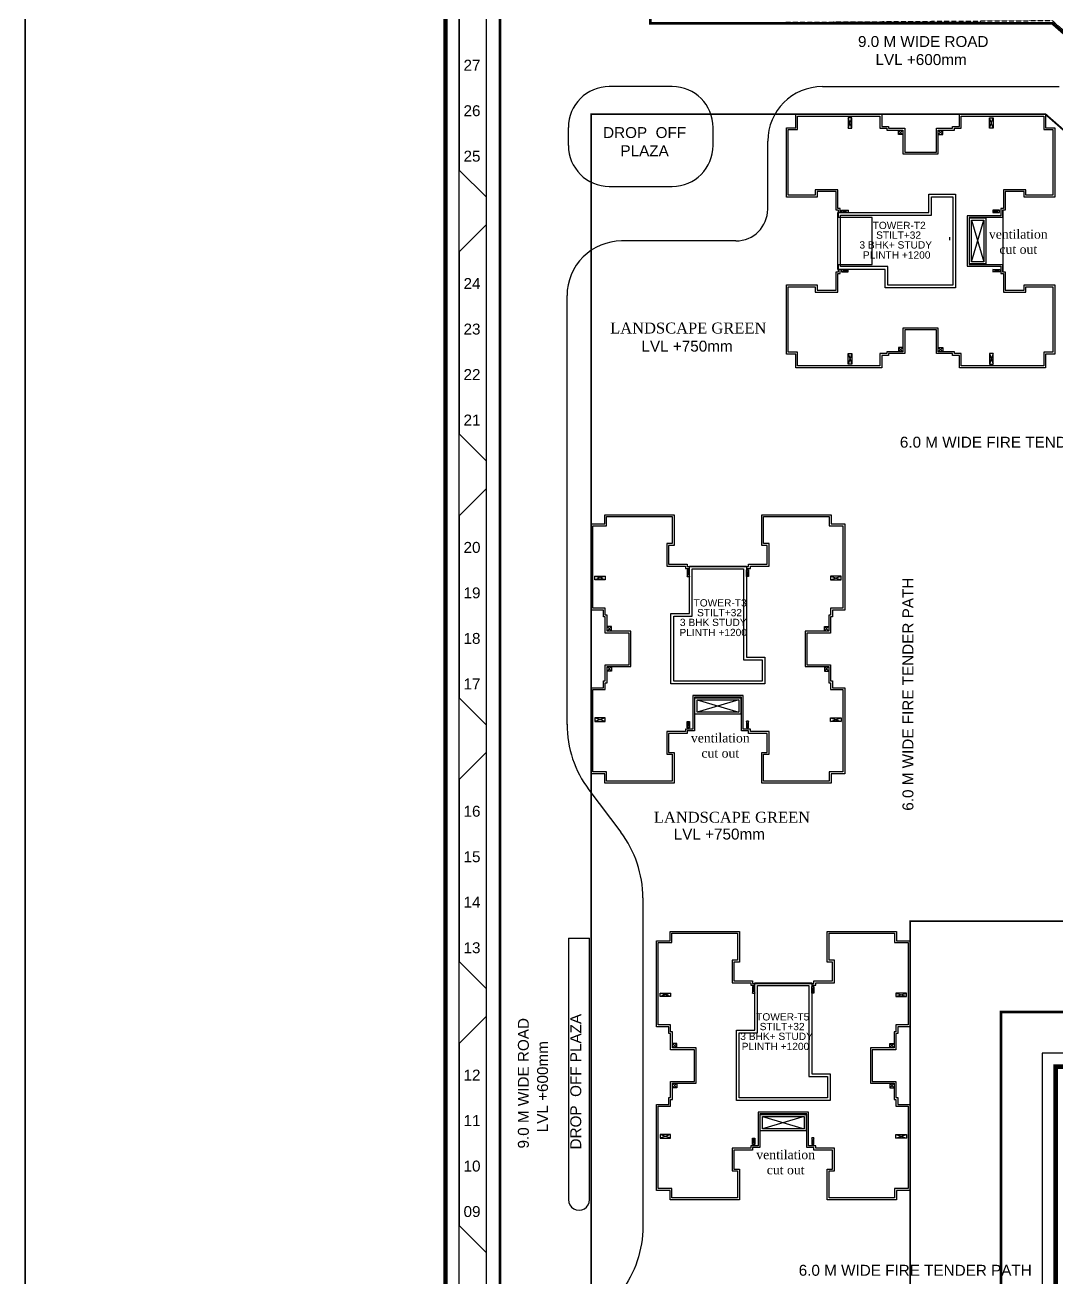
# Model space of a CAD drawing. Header units: millimetres. Extents: x 2061841 to 105821645, y -77612 to 48520811.
# Drawn here: x 105795166 to 105797761, y 48458273 to 48461424 of the extents above; entities that cross this region are included whole.
import ezdxf

# ---------------------------------------------------------------- set-up
doc = ezdxf.new("R2010")
doc.units = ezdxf.units.MM
doc.header["$LTSCALE"] = 10
doc.header["$MEASUREMENT"] = 0
for name, pattern in [('CENTER', [2, 1.25, -0.25, 0.25, -0.25]), ('DASHDOT', [1, 0.5, -0.25, 0, -0.25]), ('HIDDEN', [0.375, 0.25, -0.125])]:
    doc.linetypes.add(name, pattern=pattern)
for name, color, linetype in [('AC-GRND', 1, 'Continuous'), ('BORDER', 5, 'Continuous'), ('S-OPENING', 6, 'Continuous'), ('SHEET-TEXT', 7, 'Continuous')]:
    doc.layers.add(name, color=color, linetype=linetype)
doc.styles.add('Century', font='swiss.ttf')
doc.styles.add('Times', font='times.ttf')

# ---------------------------------------------------------------- blocks, each defined once
blk = doc.blocks.new('A$C82ecaa04')
at = {"layer": 'AC-GRND', "color": 2, "linetype": 'HIDDEN', "ltscale": 5}
blk.add_lwpolyline([(36173, -285933), (36173, -51647), (12900, -51647, -0.4142136), (8700, -47447), (8700, -46249), (8700, -38373), (6000, -38373), (6000, -27750), (6000, -24542), (8700, -24542), (8700, -6000), (28097, -6000), (52671, -27575), (52671, -54347), (52671, -66347), (96841, -66047), (146543, -109977), (146544, -130680), (142044, -130680), (142044, -170041), (125008, -170041), (125008, -175041), (91225, -175041), (91225, -240684)], format="xyb", dxfattribs=at)
blk = doc.blocks.new('TOWER-A TYPICAL FLOOR FRAMING PLAN N')
at = {"layer": 'BORDER', "color": 5}
blk.add_line((103032165.9, 48562374.5, 101.1), (103032165.9, 48502974.5, 101.1), dxfattribs=at)
at = {"layer": 'BORDER', "color": 5, "elevation": 101.1}
blk.add_lwpolyline([(103032165.4, 48561107.5), (103043665.4, 48561107.5), (103043665.4, 48552009), (103032165.4, 48552009)], close=True, dxfattribs=at)
at = {"layer": 'SHEET-TEXT', "color": 8}
for p, q in [((103033325.7, 48554393.6, 101.1), (103033325.7, 48559512.4, 101.1)), ((103033257.1, 48559469.2, 101.1), (103033257.1, 48559074.5, 101.1)), ((103033792.7, 48559284.4, 101.1), (103033634.6, 48559284.4, 101.1)), ((103034170.3, 48559284.4, 101.1), (103034765.5, 48559284.4, 101.1)), ((103033531.7, 48559136.4, 101.1), (103033531.7, 48559181.4, 101.1)), ((103033895.7, 48559136.4, 101.1), (103033895.7, 48559181.4, 101.1)), ((103034033, 48558976.2, 101.1), (103034033, 48559147.1, 101.1)), ((103033325.7, 48559005.9, 101.1), (103033257.1, 48559074.5, 101.1)), ((103033634.6, 48559033.4, 101.1), (103033792.7, 48559033.4, 101.1)), ((103033325.7, 48558937.2, 101.1), (103033257.1, 48558868.6, 101.1)), ((103033952.9, 48558896.1, 101.1), (103033665.5, 48558896.1, 101.1)), ((103033257.1, 48558868.6, 101.1), (103033257.1, 48558410.9, 101.1)), ((103033528.2, 48557680.1, 101.1), (103033528.2, 48558758.8, 101.1)), ((103033325.7, 48558342.3, 101.1), (103033257.1, 48558410.9, 101.1)), ((103033325.7, 48558273.6, 101.1), (103033257.1, 48558205, 101.1)), ((103033257.1, 48558205, 101.1), (103033257.1, 48557747.3, 101.1)), ((103033325.7, 48557678.7, 101.1), (103033257.1, 48557747.3, 101.1)), ((103033325.7, 48557610.1, 101.1), (103033257.1, 48557541.4, 101.1)), ((103033257.1, 48557541.4, 101.1), (103033257.1, 48557083.8, 101.1)), ((103033583.5, 48557515.5, 101.1), (103033663.6, 48557409.1, 101.1)), ((103033531.7, 48557142.8, 101.1), (103033531.7, 48556485.1, 101.1)), ((103033531.7, 48557142.8, 101.1), (103033585, 48557142.8, 101.1)), ((103033585, 48556485.1, 101.1), (103033585, 48557142.8, 101.1)), ((103033325.7, 48557015.1, 101.1), (103033257.1, 48557083.8, 101.1)), ((103033325.7, 48556946.5, 101.1), (103033257.1, 48556877.8, 101.1)), ((103033257.1, 48556877.8, 101.1), (103033257.1, 48556420.2, 101.1)), ((103033325.7, 48556351.5, 101.1), (103033257.1, 48556420.2, 101.1))]:
    blk.add_line(p, q, dxfattribs=at)
at = {"layer": 'SHEET-TEXT', "ltscale": 0.5}
for p, q in [((103034107.9, 48559176.1, 101.1), (103034107.9, 48559210.4, 101.1)), ((103034107.9, 48559210.4, 101.1), (103034315.1, 48559210.4, 101.1)), ((103034315.1, 48559210.4, 101.1), (103034315.1, 48559179.5, 101.1)), ((103034519.7, 48559179.5, 101.1), (103034519.7, 48559210.4, 101.1)), ((103034519.7, 48559210.4, 101.1), (103034726.9, 48559210.4, 101.1)), ((103034726.9, 48559210.4, 101.1), (103034726.9, 48559176.1, 101.1)), ((103034084.5, 48559011.1, 101.1), (103034084.5, 48559176.1, 101.1)), ((103034084.5, 48559176.1, 101.1), (103034107.9, 48559176.1, 101.1)), ((103034315.1, 48559179.5, 101.1), (103034332.3, 48559179.5, 101.1)), ((103034332.3, 48559179.5, 101.1), (103034332.3, 48559175, 101.1)), ((103034332.3, 48559175, 101.1), (103034372.9, 48559175, 101.1)), ((103034372.9, 48559175, 101.1), (103034372.9, 48559115.2, 101.1)), ((103034461.9, 48559115.2, 101.1), (103034461.9, 48559175, 101.1)), ((103034461.9, 48559175, 101.1), (103034502.5, 48559175, 101.1)), ((103034502.5, 48559175, 101.1), (103034502.5, 48559179.5, 101.1)), ((103034502.5, 48559179.5, 101.1), (103034519.7, 48559179.5, 101.1)), ((103034726.9, 48559176.1, 101.1), (103034750.3, 48559176.1, 101.1)), ((103034750.3, 48559176.1, 101.1), (103034750.3, 48559011.1, 101.1)), ((103034372.9, 48559115.2, 101.1), (103034417.4, 48559115.2, 101.1)), ((103034417.4, 48559115.2, 101.1), (103034461.9, 48559115.2, 101.1)), ((103034209.3, 48559024.8, 101.1), (103034152.5, 48559024.8, 101.1)), ((103034152.5, 48559024.8, 101.1), (103034152.5, 48559011.1, 101.1)), ((103034209.3, 48558977.9, 101.1), (103034209.3, 48559024.8, 101.1)), ((103034682.3, 48559024.8, 101.1), (103034625.5, 48559024.8, 101.1)), ((103034625.5, 48559024.8, 101.1), (103034625.5, 48558977.9, 101.1)), ((103034682.3, 48559011.1, 101.1), (103034682.3, 48559024.8, 101.1)), ((103034152.5, 48559011.1, 101.1), (103034084.5, 48559011.1, 101.1)), ((103034750.3, 48559011.1, 101.1), (103034682.3, 48559011.1, 101.1)), ((103034215.1, 48558977.9, 101.1), (103034209.3, 48558977.9, 101.1)), ((103034215.1, 48558967.6, 101.1), (103034215.1, 48558977.9, 101.1)), ((103034534.6, 48558959.6, 101.1), (103034534.6, 48558832.6, 101.1)), ((103034619.1, 48558959.6, 101.1), (103034534.6, 48558959.6, 101.1)), ((103034625.5, 48558977.9, 101.1), (103034619.1, 48558977.9, 101.1)), ((103034619.1, 48558977.9, 101.1), (103034619.1, 48558959.6, 101.1)), ((103034534.6, 48558832.6, 101.1), (103034619.1, 48558832.6, 101.1)), ((103034619.1, 48558832.6, 101.1), (103034619.1, 48558814.3, 101.1)), ((103034209.3, 48558767.4, 101.1), (103034209.3, 48558814.3, 101.1)), ((103034209.3, 48558814.3, 101.1), (103034215.1, 48558814.3, 101.1)), ((103034215.1, 48558814.3, 101.1), (103034215.1, 48558824.6, 101.1)), ((103034619.1, 48558814.3, 101.1), (103034625.5, 48558814.3, 101.1)), ((103034625.5, 48558814.3, 101.1), (103034625.5, 48558767.4, 101.1)), ((103034084.5, 48558616.2, 101.1), (103034084.5, 48558781.1, 101.1)), ((103034084.5, 48558781.1, 101.1), (103034152.5, 48558781.1, 101.1)), ((103034152.5, 48558781.1, 101.1), (103034152.5, 48558767.4, 101.1)), ((103034152.5, 48558767.4, 101.1), (103034209.3, 48558767.4, 101.1)), ((103034625.5, 48558767.4, 101.1), (103034682.3, 48558767.4, 101.1)), ((103034682.3, 48558767.4, 101.1), (103034682.3, 48558781.1, 101.1)), ((103034682.3, 48558781.1, 101.1), (103034750.3, 48558781.1, 101.1)), ((103034750.3, 48558781.1, 101.1), (103034750.3, 48558616.2, 101.1)), ((103034417.4, 48558677, 101.1), (103034372.9, 48558677, 101.1)), ((103034372.9, 48558677, 101.1), (103034372.9, 48558617.3, 101.1)), ((103034461.9, 48558677, 101.1), (103034417.4, 48558677, 101.1)), ((103034461.9, 48558617.3, 101.1), (103034461.9, 48558677, 101.1)), ((103034107.9, 48558616.2, 101.1), (103034084.5, 48558616.2, 101.1)), ((103034107.9, 48558581.8, 101.1), (103034107.9, 48558616.2, 101.1)), ((103034332.3, 48558612.7, 101.1), (103034315.1, 48558612.7, 101.1)), ((103034315.1, 48558612.7, 101.1), (103034315.1, 48558581.8, 101.1)), ((103034372.9, 48558617.3, 101.1), (103034332.3, 48558617.3, 101.1)), ((103034332.3, 48558617.3, 101.1), (103034332.3, 48558612.7, 101.1)), ((103034502.5, 48558617.3, 101.1), (103034461.9, 48558617.3, 101.1)), ((103034502.5, 48558612.7, 101.1), (103034502.5, 48558617.3, 101.1)), ((103034519.7, 48558612.7, 101.1), (103034502.5, 48558612.7, 101.1)), ((103034519.7, 48558581.8, 101.1), (103034519.7, 48558612.7, 101.1)), ((103034750.3, 48558616.2, 101.1), (103034726.9, 48558616.2, 101.1)), ((103034726.9, 48558616.2, 101.1), (103034726.9, 48558581.8, 101.1)), ((103034315.1, 48558581.8, 101.1), (103034107.9, 48558581.8, 101.1)), ((103034726.9, 48558581.8, 101.1), (103034519.7, 48558581.8, 101.1)), ((103033627.8, 48558179.7, 101.1), (103033627.8, 48558203.1, 101.1)), ((103033627.8, 48558203.1, 101.1), (103033792.8, 48558203.1, 101.1)), ((103033792.8, 48558203.1, 101.1), (103033792.8, 48558135.1, 101.1)), ((103034022.7, 48558135.1, 101.1), (103034022.7, 48558203.1, 101.1)), ((103034022.7, 48558203.1, 101.1), (103034187.7, 48558203.1, 101.1)), ((103034187.7, 48558203.1, 101.1), (103034187.7, 48558179.7, 101.1)), ((103033593.5, 48557972.5, 101.1), (103033593.5, 48558179.7, 101.1)), ((103033593.5, 48558179.7, 101.1), (103033627.8, 48558179.7, 101.1)), ((103034187.7, 48558179.7, 101.1), (103034222, 48558179.7, 101.1)), ((103034222, 48558179.7, 101.1), (103034222, 48557972.5, 101.1)), ((103033792.8, 48558135.1, 101.1), (103033779, 48558135.1, 101.1)), ((103033779, 48558135.1, 101.1), (103033779, 48558078.3, 101.1)), ((103034036.5, 48558135.1, 101.1), (103034022.7, 48558135.1, 101.1)), ((103034036.5, 48558078.3, 101.1), (103034036.5, 48558135.1, 101.1)), ((103033779, 48558078.3, 101.1), (103033825.9, 48558078.3, 101.1)), ((103033825.9, 48558078.3, 101.1), (103033825.9, 48558072.5, 101.1)), ((103033825.9, 48558072.5, 101.1), (103033836.2, 48558072.5, 101.1)), ((103033979.2, 48558072.5, 101.1), (103033989.5, 48558072.5, 101.1)), ((103033989.5, 48558072.5, 101.1), (103033989.5, 48558078.3, 101.1)), ((103033989.5, 48558078.3, 101.1), (103034036.5, 48558078.3, 101.1)), ((103033624.3, 48557972.5, 101.1), (103033593.5, 48557972.5, 101.1)), ((103033624.3, 48557955.3, 101.1), (103033624.3, 48557972.5, 101.1)), ((103033628.9, 48557955.3, 101.1), (103033624.3, 48557955.3, 101.1)), ((103033628.9, 48557914.7, 101.1), (103033628.9, 48557955.3, 101.1)), ((103034191.1, 48557955.3, 101.1), (103034186.6, 48557955.3, 101.1)), ((103034186.6, 48557955.3, 101.1), (103034186.6, 48557914.7, 101.1)), ((103034222, 48557972.5, 101.1), (103034191.1, 48557972.5, 101.1)), ((103034191.1, 48557972.5, 101.1), (103034191.1, 48557955.3, 101.1)), ((103033688.6, 48557914.7, 101.1), (103033628.9, 48557914.7, 101.1)), ((103033688.6, 48557870.2, 101.1), (103033688.6, 48557914.7, 101.1)), ((103034186.6, 48557914.7, 101.1), (103034126.8, 48557914.7, 101.1)), ((103034126.8, 48557914.7, 101.1), (103034126.8, 48557870.2, 101.1)), ((103033688.6, 48557825.7, 101.1), (103033688.6, 48557870.2, 101.1)), ((103034126.8, 48557870.2, 101.1), (103034126.8, 48557825.7, 101.1)), ((103033628.9, 48557785.1, 101.1), (103033628.9, 48557825.7, 101.1)), ((103033628.9, 48557825.7, 101.1), (103033688.6, 48557825.7, 101.1)), ((103034126.8, 48557825.7, 101.1), (103034186.6, 48557825.7, 101.1)), ((103034186.6, 48557825.7, 101.1), (103034186.6, 48557785.1, 101.1)), ((103033593.5, 48557560.7, 101.1), (103033593.5, 48557767.9, 101.1)), ((103033593.5, 48557767.9, 101.1), (103033624.3, 48557767.9, 101.1)), ((103033624.3, 48557767.9, 101.1), (103033624.3, 48557785.1, 101.1)), ((103033624.3, 48557785.1, 101.1), (103033628.9, 48557785.1, 101.1)), ((103034186.6, 48557785.1, 101.1), (103034191.1, 48557785.1, 101.1)), ((103034191.1, 48557785.1, 101.1), (103034191.1, 48557767.9, 101.1)), ((103034191.1, 48557767.9, 101.1), (103034222, 48557767.9, 101.1)), ((103034222, 48557767.9, 101.1), (103034222, 48557560.7, 101.1)), ((103033971.2, 48557753, 101.1), (103033844.2, 48557753, 101.1)), ((103033844.2, 48557753, 101.1), (103033844.2, 48557668.5, 101.1)), ((103033971.2, 48557668.5, 101.1), (103033971.2, 48557753, 101.1)), ((103033825.9, 48557662.1, 101.1), (103033779, 48557662.1, 101.1)), ((103033779, 48557662.1, 101.1), (103033779, 48557605.3, 101.1)), ((103033844.2, 48557668.5, 101.1), (103033825.9, 48557668.5, 101.1)), ((103033825.9, 48557668.5, 101.1), (103033825.9, 48557662.1, 101.1)), ((103033989.5, 48557668.5, 101.1), (103033971.2, 48557668.5, 101.1)), ((103033989.5, 48557662.1, 101.1), (103033989.5, 48557668.5, 101.1)), ((103034036.5, 48557662.1, 101.1), (103033989.5, 48557662.1, 101.1)), ((103034036.5, 48557605.3, 101.1), (103034036.5, 48557662.1, 101.1)), ((103033779, 48557605.3, 101.1), (103033792.8, 48557605.3, 101.1)), ((103033792.8, 48557605.3, 101.1), (103033792.8, 48557537.3, 101.1)), ((103034022.7, 48557537.3, 101.1), (103034022.7, 48557605.3, 101.1)), ((103034022.7, 48557605.3, 101.1), (103034036.5, 48557605.3, 101.1)), ((103033627.8, 48557560.7, 101.1), (103033593.5, 48557560.7, 101.1)), ((103033627.8, 48557537.3, 101.1), (103033627.8, 48557560.7, 101.1)), ((103033792.8, 48557537.3, 101.1), (103033627.8, 48557537.3, 101.1)), ((103034187.7, 48557537.3, 101.1), (103034022.7, 48557537.3, 101.1)), ((103034222, 48557560.7, 101.1), (103034187.7, 48557560.7, 101.1)), ((103034187.7, 48557560.7, 101.1), (103034187.7, 48557537.3, 101.1)), ((103033757.8, 48556924.5, 101.1), (103033757.8, 48557131.7, 101.1)), ((103033757.8, 48557131.7, 101.1), (103033792.1, 48557131.7, 101.1)), ((103033792.1, 48557131.7, 101.1), (103033792.1, 48557155.1, 101.1)), ((103033792.1, 48557155.1, 101.1), (103033957.1, 48557155.1, 101.1)), ((103033957.1, 48557155.1, 101.1), (103033957.1, 48557087, 101.1)), ((103034187.1, 48557087, 101.1), (103034187.1, 48557155.1, 101.1)), ((103034187.1, 48557155.1, 101.1), (103034352.1, 48557155.1, 101.1)), ((103034352.1, 48557155.1, 101.1), (103034352.1, 48557131.7, 101.1)), ((103034352.1, 48557131.7, 101.1), (103034386.4, 48557131.7, 101.1)), ((103034386.4, 48557131.7, 101.1), (103034386.4, 48556924.5, 101.1)), ((103033957.1, 48557087, 101.1), (103033943.4, 48557087, 101.1)), ((103033943.4, 48557087, 101.1), (103033943.4, 48557030.3, 101.1)), ((103034200.8, 48557087, 101.1), (103034187.1, 48557087, 101.1)), ((103034200.8, 48557030.3, 101.1), (103034200.8, 48557087, 101.1)), ((103033943.4, 48557030.3, 101.1), (103033990.3, 48557030.3, 101.1)), ((103033990.3, 48557030.3, 101.1), (103033990.3, 48557024.5, 101.1)), ((103033990.3, 48557024.5, 101.1), (103034000.6, 48557024.5, 101.1)), ((103034143.6, 48557024.5, 101.1), (103034153.9, 48557024.5, 101.1)), ((103034153.9, 48557024.5, 101.1), (103034153.9, 48557030.3, 101.1)), ((103034153.9, 48557030.3, 101.1), (103034200.8, 48557030.3, 101.1)), ((103033788.7, 48556924.5, 101.1), (103033757.8, 48556924.5, 101.1)), ((103033788.7, 48556907.3, 101.1), (103033788.7, 48556924.5, 101.1)), ((103033793.3, 48556907.3, 101.1), (103033788.7, 48556907.3, 101.1)), ((103033793.3, 48556866.7, 101.1), (103033793.3, 48556907.3, 101.1)), ((103034355.5, 48556907.3, 101.1), (103034350.9, 48556907.3, 101.1)), ((103034350.9, 48556907.3, 101.1), (103034350.9, 48556866.7, 101.1)), ((103034386.4, 48556924.5, 101.1), (103034355.5, 48556924.5, 101.1)), ((103034355.5, 48556924.5, 101.1), (103034355.5, 48556907.3, 101.1)), ((103033853, 48556866.7, 101.1), (103033793.3, 48556866.7, 101.1)), ((103033853, 48556822.2, 101.1), (103033853, 48556866.7, 101.1)), ((103034350.9, 48556866.7, 101.1), (103034291.2, 48556866.7, 101.1)), ((103034291.2, 48556866.7, 101.1), (103034291.2, 48556822.2, 101.1)), ((103033853, 48556777.7, 101.1), (103033853, 48556822.2, 101.1)), ((103034291.2, 48556822.2, 101.1), (103034291.2, 48556777.7, 101.1)), ((103033793.3, 48556737.1, 101.1), (103033793.3, 48556777.7, 101.1)), ((103033793.3, 48556777.7, 101.1), (103033853, 48556777.7, 101.1)), ((103034291.2, 48556777.7, 101.1), (103034350.9, 48556777.7, 101.1)), ((103034350.9, 48556777.7, 101.1), (103034350.9, 48556737.1, 101.1)), ((103033757.8, 48556512.7, 101.1), (103033757.8, 48556719.9, 101.1)), ((103033757.8, 48556719.9, 101.1), (103033788.7, 48556719.9, 101.1)), ((103033788.7, 48556719.9, 101.1), (103033788.7, 48556737.1, 101.1)), ((103033788.7, 48556737.1, 101.1), (103033793.3, 48556737.1, 101.1)), ((103034350.9, 48556737.1, 101.1), (103034355.5, 48556737.1, 101.1)), ((103034355.5, 48556737.1, 101.1), (103034355.5, 48556719.9, 101.1)), ((103034355.5, 48556719.9, 101.1), (103034386.4, 48556719.9, 101.1)), ((103034386.4, 48556719.9, 101.1), (103034386.4, 48556512.7, 101.1)), ((103034135.6, 48556705, 101.1), (103034008.6, 48556705, 101.1)), ((103034008.6, 48556705, 101.1), (103034008.6, 48556620.5, 101.1)), ((103034135.6, 48556620.5, 101.1), (103034135.6, 48556705, 101.1)), ((103033990.3, 48556614.1, 101.1), (103033943.4, 48556614.1, 101.1)), ((103033943.4, 48556614.1, 101.1), (103033943.4, 48556557.3, 101.1)), ((103034008.6, 48556620.5, 101.1), (103033990.3, 48556620.5, 101.1)), ((103033990.3, 48556620.5, 101.1), (103033990.3, 48556614.1, 101.1)), ((103034153.9, 48556620.5, 101.1), (103034135.6, 48556620.5, 101.1)), ((103034153.9, 48556614.1, 101.1), (103034153.9, 48556620.5, 101.1)), ((103034200.8, 48556614.1, 101.1), (103034153.9, 48556614.1, 101.1)), ((103034200.8, 48556557.3, 101.1), (103034200.8, 48556614.1, 101.1)), ((103033943.4, 48556557.3, 101.1), (103033957.1, 48556557.3, 101.1)), ((103033957.1, 48556557.3, 101.1), (103033957.1, 48556489.2, 101.1)), ((103034187.1, 48556489.2, 101.1), (103034187.1, 48556557.3, 101.1)), ((103034187.1, 48556557.3, 101.1), (103034200.8, 48556557.3, 101.1)), ((103033792.1, 48556512.7, 101.1), (103033757.8, 48556512.7, 101.1)), ((103033792.1, 48556489.2, 101.1), (103033792.1, 48556512.7, 101.1)), ((103034386.4, 48556512.7, 101.1), (103034352.1, 48556512.7, 101.1)), ((103034352.1, 48556512.7, 101.1), (103034352.1, 48556489.2, 101.1)), ((103033957.1, 48556489.2, 101.1), (103033792.1, 48556489.2, 101.1)), ((103034352.1, 48556489.2, 101.1), (103034187.1, 48556489.2, 101.1))]:
    blk.add_line(p, q, dxfattribs=at)
at = {"layer": 'SHEET-TEXT', "ltscale": 3500}
for p, q in [((103034244.1, 48559179.5, 101.1), (103034234.9, 48559205.8, 101.1)), ((103034234.9, 48559179.5, 101.1), (103034244.1, 48559205.8, 101.1)), ((103034590.7, 48559179.5, 101.1), (103034599.9, 48559205.8, 101.1)), ((103034599.9, 48559179.5, 101.1), (103034590.7, 48559205.8, 101.1)), ((103034461.9, 48559175, 101.1), (103034473.4, 48559163.9, 101.1)), ((103034473.4, 48559175, 101.1), (103034461.9, 48559163.9, 101.1)), ((103034371.8, 48559173.8, 101.1), (103034361.5, 48559163.9, 101.1)), ((103034361.5, 48559173.8, 101.1), (103034371.8, 48559163.9, 101.1)), ((103034218.6, 48558973.4, 101.1), (103034235.1, 48558967.6, 101.1)), ((103034235.1, 48558973.4, 101.1), (103034218.6, 48558967.6, 101.1)), ((103034615.7, 48558973.4, 101.1), (103034599.1, 48558967.6, 101.1)), ((103034599.1, 48558973.4, 101.1), (103034615.7, 48558967.6, 101.1)), ((103034218.6, 48558818.9, 101.1), (103034235.1, 48558824.6, 101.1)), ((103034235.1, 48558818.9, 101.1), (103034218.6, 48558824.6, 101.1)), ((103034616.3, 48558818.9, 101.1), (103034599.1, 48558824.6, 101.1)), ((103034599.1, 48558818.9, 101.1), (103034616.3, 48558824.6, 101.1)), ((103034244.1, 48558612.7, 101.1), (103034234.9, 48558586.4, 101.1)), ((103034234.9, 48558612.7, 101.1), (103034244.1, 48558586.4, 101.1)), ((103034372.9, 48558617.3, 101.1), (103034361.5, 48558628.4, 101.1)), ((103034361.5, 48558617.3, 101.1), (103034372.9, 48558628.4, 101.1)), ((103034461.9, 48558617.3, 101.1), (103034473.4, 48558628.4, 101.1)), ((103034473.4, 48558617.3, 101.1), (103034461.9, 48558628.4, 101.1)), ((103034590.7, 48558612.7, 101.1), (103034599.9, 48558586.4, 101.1)), ((103034599.9, 48558612.7, 101.1), (103034590.7, 48558586.4, 101.1)), ((103033624.3, 48558043.5, 101.1), (103033598, 48558052.7, 101.1)), ((103033624.3, 48558052.7, 101.1), (103033598, 48558043.5, 101.1)), ((103033830.5, 48558069, 101.1), (103033836.2, 48558052.5, 101.1)), ((103033830.5, 48558052.5, 101.1), (103033836.2, 48558069, 101.1)), ((103033985, 48558069, 101.1), (103033979.2, 48558052.5, 101.1)), ((103033985, 48558052.5, 101.1), (103033979.2, 48558069, 101.1)), ((103034191.1, 48558043.5, 101.1), (103034217.5, 48558052.7, 101.1)), ((103034191.1, 48558052.7, 101.1), (103034217.5, 48558043.5, 101.1)), ((103033628.9, 48557914.7, 101.1), (103033640, 48557926.1, 101.1)), ((103033628.9, 48557926.1, 101.1), (103033640, 48557914.7, 101.1)), ((103034185.4, 48557915.8, 101.1), (103034175.5, 48557926.1, 101.1)), ((103034185.4, 48557926.1, 101.1), (103034175.5, 48557915.8, 101.1)), ((103033628.9, 48557825.7, 101.1), (103033640, 48557814.3, 101.1)), ((103033628.9, 48557814.3, 101.1), (103033640, 48557825.7, 101.1)), ((103034186.6, 48557825.7, 101.1), (103034175.5, 48557814.3, 101.1)), ((103034186.6, 48557814.3, 101.1), (103034175.5, 48557825.7, 101.1)), ((103033624.3, 48557696.9, 101.1), (103033598, 48557687.7, 101.1)), ((103033624.3, 48557687.7, 101.1), (103033598, 48557696.9, 101.1)), ((103034191.1, 48557696.9, 101.1), (103034217.5, 48557687.7, 101.1)), ((103034191.1, 48557687.7, 101.1), (103034217.5, 48557696.9, 101.1)), ((103033830.5, 48557671.3, 101.1), (103033836.2, 48557688.5, 101.1)), ((103033830.5, 48557688.5, 101.1), (103033836.2, 48557671.3, 101.1)), ((103033985, 48557671.9, 101.1), (103033979.2, 48557688.5, 101.1)), ((103033985, 48557688.5, 101.1), (103033979.2, 48557671.9, 101.1)), ((103033788.7, 48556995.5, 101.1), (103033762.4, 48557004.7, 101.1)), ((103033788.7, 48557004.7, 101.1), (103033762.4, 48556995.5, 101.1)), ((103033994.9, 48557021, 101.1), (103034000.6, 48557004.4, 101.1)), ((103033994.9, 48557004.4, 101.1), (103034000.6, 48557021, 101.1)), ((103034149.3, 48557021, 101.1), (103034143.6, 48557004.4, 101.1)), ((103034149.3, 48557004.4, 101.1), (103034143.6, 48557021, 101.1)), ((103034355.5, 48556995.5, 101.1), (103034381.8, 48557004.7, 101.1)), ((103034355.5, 48557004.7, 101.1), (103034381.8, 48556995.5, 101.1)), ((103033793.3, 48556866.7, 101.1), (103033804.4, 48556878.1, 101.1)), ((103033793.3, 48556878.1, 101.1), (103033804.4, 48556866.7, 101.1)), ((103034349.8, 48556867.8, 101.1), (103034339.8, 48556878.1, 101.1)), ((103034349.8, 48556878.1, 101.1), (103034339.8, 48556867.8, 101.1)), ((103033793.3, 48556777.7, 101.1), (103033804.4, 48556766.2, 101.1)), ((103033793.3, 48556766.2, 101.1), (103033804.4, 48556777.7, 101.1)), ((103034350.9, 48556777.7, 101.1), (103034339.8, 48556766.2, 101.1)), ((103034350.9, 48556766.2, 101.1), (103034339.8, 48556777.7, 101.1)), ((103033788.7, 48556648.9, 101.1), (103033762.4, 48556639.7, 101.1)), ((103033788.7, 48556639.7, 101.1), (103033762.4, 48556648.9, 101.1)), ((103033994.9, 48556623.3, 101.1), (103034000.6, 48556640.5, 101.1)), ((103033994.9, 48556640.5, 101.1), (103034000.6, 48556623.3, 101.1)), ((103034149.3, 48556623.9, 101.1), (103034143.6, 48556640.5, 101.1)), ((103034149.3, 48556640.5, 101.1), (103034143.6, 48556623.9, 101.1)), ((103034355.5, 48556648.9, 101.1), (103034381.8, 48556639.7, 101.1)), ((103034355.5, 48556639.7, 101.1), (103034381.8, 48556648.9, 101.1))]:
    blk.add_line(p, q, dxfattribs=at)
at = {"layer": 'SHEET-TEXT'}
for p, q in [((103034545.5, 48558843.6, 101.1), (103034576.5, 48558948.6, 101.1)), ((103034545.5, 48558948.6, 101.1), (103034576.5, 48558843.6, 101.1)), ((103034490.3, 48558905.4, 101.1), (103034490.3, 48558898.2, 101.1)), ((103033855.2, 48557742.1, 101.1), (103033960.3, 48557711.1, 101.1)), ((103033960.3, 48557742.1, 101.1), (103033855.2, 48557711.1, 101.1)), ((103034019.6, 48556694, 101.1), (103034124.6, 48556663.1, 101.1)), ((103034124.6, 48556694, 101.1), (103034019.6, 48556663.1, 101.1))]:
    blk.add_line(p, q, dxfattribs=at)
at = {"layer": 'SHEET-TEXT', "linetype": 'CENTER', "ltscale": 3, "const_width": 11.4, "elevation": 101.1}
for points in [[(103036025.2, 48558913.6), (103036022.9, 48556819.3), (103034757.1, 48556819.3), (103034757.1, 48555591.8)], [(103033222.8, 48554295.5), (103033222.8, 48559581), (103032532.3, 48559581), (103032532.3, 48560961.9), (103033874.8, 48560961.9), (103033874.8, 48559581), (103034869.4, 48559581), (103035701.8, 48559581.1), (103036291.4, 48559063.5), (103036291.4, 48558929.6), (103036025.2, 48558929.5)]]:
    blk.add_lwpolyline(points, dxfattribs=at)
at = {"layer": 'SHEET-TEXT', "color": 8, "elevation": 101.1}
blk.add_lwpolyline([(103033281.3, 48554290.8), (103033257.1, 48554311.4), (103033257.1, 48559615.4), (103032566.6, 48559615.4), (103032566.6, 48560927.6), (103033283.4, 48560927.6), (103033840.5, 48560438.5), (103033840.5, 48559546.7), (103034856.4, 48559546.7), (103035988.6, 48558552.9), (103035988.6, 48556853.6), (103034722.7, 48556853.6), (103034722.7, 48555557.5), (103037791.4, 48555557.5), (103037791.4, 48555519.1), (103039325.7, 48555519.1), (103039325.7, 48555404.1), (103039821.5, 48555404.1), (103040001.1, 48555245.2), (103039491.2, 48554130.2), (103037791.4, 48554130.2), (103037791.4, 48554091.8), (103033515.6, 48554091.8), (103033500.4, 48554104.7)], dxfattribs=at)
at = {"layer": 'SHEET-TEXT', "color": 8, "linetype": 'DASHDOT', "ltscale": 5, "const_width": 6.86, "elevation": 101.1}
blk.add_lwpolyline([(103039222.7, 48555416.2), (103037688.4, 48555416.2), (103037688.4, 48555454.5), (103034619.8, 48555454.5), (103034619.8, 48556956.6), (103035885.6, 48556956.6), (103035885.6, 48558445.4), (103034748.3, 48559443.8), (103033737.5, 48559443.8), (103033737.5, 48560331), (103033175.2, 48560824.6), (103032669.6, 48560824.6), (103032669.6, 48559718.3), (103033360, 48559718.3), (103033360, 48554419.1), (103033624.1, 48554194.8), (103037688.4, 48554194.8), (103037688.4, 48554233.2), (103039424.9, 48554233.2), (103039875.7, 48555218.6), (103039782.5, 48555301.1), (103039222.7, 48555301.1)], close=True, dxfattribs=at)
at = {"layer": 'SHEET-TEXT', "color": 8, "linetype": 'HIDDEN', "ltscale": 10, "const_width": 4.58, "elevation": 101.1}
blk.add_lwpolyline([(103035656.8, 48558402.6), (103035656.8, 48557185.4), (103034391, 48557185.4), (103034390.9, 48555225.7), (103037459.6, 48555225.7), (103037459.6, 48555187.3), (103038993.9, 48555187.3), (103038993.9, 48555072.3), (103039557.2, 48555072.3), (103039278.1, 48554462), (103037459.6, 48554462), (103037459.6, 48554423.6), (103033637.5, 48554423.6), (103033588.9, 48554464.9), (103033588.9, 48559214.9), (103034731.5, 48559214.9)], close=True, dxfattribs=at)
at = {"layer": 'SHEET-TEXT', "ltscale": 0.5, "elevation": 101.1}
for points in [[(103034210.5, 48558967.6), (103034210.5, 48558973.4), (103034204.7, 48558973.4), (103034204.7, 48559020.3), (103034157.1, 48559020.3), (103034157.1, 48559006.5), (103034079.9, 48559006.5), (103034079.9, 48559180.7), (103034103.3, 48559180.7), (103034103.3, 48559215), (103034319.7, 48559215), (103034319.7, 48559184.1), (103034336.9, 48559184.1), (103034336.9, 48559179.5), (103034377.5, 48559179.5), (103034377.5, 48559119.8), (103034417.4, 48559119.8), (103034457.3, 48559119.8), (103034457.3, 48559179.5), (103034497.9, 48559179.5), (103034497.9, 48559184.1), (103034515.1, 48559184.1), (103034515.1, 48559215), (103034731.5, 48559215), (103034731.5, 48559180.7), (103034754.9, 48559180.7), (103034754.9, 48559006.5), (103034677.7, 48559006.5), (103034677.7, 48559020.3), (103034630.1, 48559020.3), (103034630.1, 48558973.4), (103034623.7, 48558973.4), (103034623.7, 48558955.1)], [(103034623.7, 48558955.1), (103034539.1, 48558955.1), (103034539.1, 48558837.2), (103034623.7, 48558837.2), (103034623.7, 48558818.9), (103034630.1, 48558818.9), (103034630.1, 48558772), (103034677.7, 48558772), (103034677.7, 48558785.7), (103034754.9, 48558785.7), (103034754.9, 48558611.6), (103034731.5, 48558611.6), (103034731.5, 48558577.3), (103034515.1, 48558577.3), (103034515.1, 48558608.2), (103034497.9, 48558608.2), (103034497.9, 48558612.7), (103034457.3, 48558612.7), (103034457.3, 48558672.5), (103034417.4, 48558672.5), (103034377.5, 48558672.5), (103034377.5, 48558612.7), (103034336.9, 48558612.7), (103034336.9, 48558608.2), (103034319.7, 48558608.2), (103034319.7, 48558577.3), (103034103.3, 48558577.3), (103034103.3, 48558611.6), (103034079.9, 48558611.6), (103034079.9, 48558785.7), (103034157.1, 48558785.7), (103034157.1, 48558772), (103034204.7, 48558772), (103034204.7, 48558818.9), (103034210.5, 48558818.9), (103034210.5, 48558824.6)], [(103033966.7, 48557663.9), (103033966.7, 48557748.5), (103033848.8, 48557748.5), (103033848.8, 48557663.9), (103033830.5, 48557663.9), (103033830.5, 48557657.5), (103033783.6, 48557657.5), (103033783.6, 48557609.9), (103033797.3, 48557609.9), (103033797.3, 48557532.7), (103033623.2, 48557532.7), (103033623.2, 48557556.1), (103033588.9, 48557556.1), (103033588.9, 48557772.5), (103033619.8, 48557772.5), (103033619.8, 48557789.7), (103033624.3, 48557789.7), (103033624.3, 48557830.3), (103033684.1, 48557830.3), (103033684.1, 48557870.2), (103033684.1, 48557910.1), (103033624.3, 48557910.1), (103033624.3, 48557950.7), (103033619.8, 48557950.7), (103033619.8, 48557967.9), (103033588.9, 48557967.9), (103033588.9, 48558184.3), (103033623.2, 48558184.3), (103033623.2, 48558207.7), (103033797.3, 48558207.7), (103033797.3, 48558130.5), (103033783.6, 48558130.5), (103033783.6, 48558082.9), (103033830.5, 48558082.9), (103033830.5, 48558077.1), (103033836.2, 48558077.1)], [(103033979.2, 48558077.1), (103033985, 48558077.1), (103033985, 48558082.9), (103034031.9, 48558082.9), (103034031.9, 48558130.5), (103034018.1, 48558130.5), (103034018.1, 48558207.7), (103034192.3, 48558207.7), (103034192.3, 48558184.3), (103034226.6, 48558184.3), (103034226.6, 48557967.9), (103034195.7, 48557967.9), (103034195.7, 48557950.7), (103034191.1, 48557950.7), (103034191.1, 48557910.1), (103034131.4, 48557910.1), (103034131.4, 48557870.2), (103034131.4, 48557830.3), (103034191.1, 48557830.3), (103034191.1, 48557789.7), (103034195.7, 48557789.7), (103034195.7, 48557772.5), (103034226.6, 48557772.5), (103034226.6, 48557556.1), (103034192.3, 48557556.1), (103034192.3, 48557532.7), (103034018.1, 48557532.7), (103034018.1, 48557609.9), (103034031.9, 48557609.9), (103034031.9, 48557657.5), (103033985, 48557657.5), (103033985, 48557663.9), (103033966.7, 48557663.9)], [(103034131, 48556615.9), (103034131, 48556700.5), (103034013.2, 48556700.5), (103034013.2, 48556615.9), (103033994.9, 48556615.9), (103033994.9, 48556609.5), (103033948, 48556609.5), (103033948, 48556561.9), (103033961.7, 48556561.9), (103033961.7, 48556484.7), (103033787.5, 48556484.7), (103033787.5, 48556508.1), (103033753.2, 48556508.1), (103033753.2, 48556724.5), (103033784.1, 48556724.5), (103033784.1, 48556741.6), (103033788.7, 48556741.6), (103033788.7, 48556782.3), (103033848.4, 48556782.3), (103033848.4, 48556822.2), (103033848.4, 48556862.1), (103033788.7, 48556862.1), (103033788.7, 48556902.7), (103033784.1, 48556902.7), (103033784.1, 48556919.9), (103033753.2, 48556919.9), (103033753.2, 48557136.2), (103033787.5, 48557136.2), (103033787.5, 48557159.7), (103033961.7, 48557159.7), (103033961.7, 48557082.5), (103033948, 48557082.5), (103033948, 48557034.9), (103033994.9, 48557034.9), (103033994.9, 48557029), (103034000.6, 48557029)], [(103034143.6, 48557029), (103034149.3, 48557029), (103034149.3, 48557034.9), (103034196.2, 48557034.9), (103034196.2, 48557082.5), (103034182.5, 48557082.5), (103034182.5, 48557159.7), (103034356.6, 48557159.7), (103034356.6, 48557136.2), (103034391, 48557136.2), (103034391, 48556919.9), (103034360.1, 48556919.9), (103034360.1, 48556902.7), (103034355.5, 48556902.7), (103034355.5, 48556862.1), (103034295.8, 48556862.1), (103034295.8, 48556822.2), (103034295.8, 48556782.3), (103034355.5, 48556782.3), (103034355.5, 48556741.6), (103034360.1, 48556741.6), (103034360.1, 48556724.5), (103034391, 48556724.5), (103034391, 48556508.1), (103034356.6, 48556508.1), (103034356.6, 48556484.7), (103034182.5, 48556484.7), (103034182.5, 48556561.9), (103034196.2, 48556561.9), (103034196.2, 48556609.5), (103034149.3, 48556609.5), (103034149.3, 48556615.9), (103034131, 48556615.9)]]:
    blk.add_lwpolyline(points, dxfattribs=at)
at = {"layer": 'SHEET-TEXT', "color": 1, "ltscale": 0.5, "elevation": 101.1}
for points in [[(103034624.3, 48558973.4), (103034624.3, 48558818.9), (103034630.1, 48558818.9), (103034630.1, 48558772), (103034677.7, 48558772), (103034677.7, 48558785.7), (103034754.9, 48558785.7), (103034754.9, 48558611.6), (103034731.5, 48558611.6), (103034731.5, 48558577.3), (103034515.1, 48558577.3), (103034515.1, 48558608.2), (103034497.9, 48558608.2), (103034497.9, 48558612.7), (103034457.3, 48558612.7), (103034457.3, 48558672.5), (103034417.4, 48558672.5), (103034377.5, 48558672.5), (103034377.5, 48558612.7), (103034336.9, 48558612.7), (103034336.9, 48558608.2), (103034319.7, 48558608.2), (103034319.7, 48558577.3), (103034103.3, 48558577.3), (103034103.3, 48558611.6), (103034079.9, 48558611.6), (103034079.9, 48558785.7), (103034157.1, 48558785.7), (103034157.1, 48558772), (103034204.7, 48558772), (103034204.7, 48558818.9), (103034211.1, 48558818.9), (103034211.1, 48558837.2), (103034295.7, 48558837.2), (103034295.7, 48558955.1), (103034211.1, 48558955.1), (103034211.1, 48558973.4), (103034204.7, 48558973.4), (103034204.7, 48559020.3), (103034157.1, 48559020.3), (103034157.1, 48559006.5), (103034079.9, 48559006.5), (103034079.9, 48559180.7), (103034103.3, 48559180.7), (103034103.3, 48559215), (103034319.7, 48559215), (103034319.7, 48559184.1), (103034336.9, 48559184.1), (103034336.9, 48559179.5), (103034377.5, 48559179.5), (103034377.5, 48559119.8), (103034417.4, 48559119.8), (103034457.3, 48559119.8), (103034457.3, 48559179.5), (103034497.9, 48559179.5), (103034497.9, 48559184.1), (103034515.1, 48559184.1), (103034515.1, 48559215), (103034731.5, 48559215), (103034731.5, 48559180.7), (103034754.9, 48559180.7), (103034754.9, 48559006.5), (103034677.7, 48559006.5), (103034677.7, 48559020.3), (103034630.1, 48559020.3), (103034630.1, 48558973.4), (103034624.3, 48558973.4), (103034624.3, 48558967.6)], [(103033830.5, 48558077.1), (103033985, 48558077.1), (103033985, 48558082.9), (103034031.9, 48558082.9), (103034031.9, 48558130.5), (103034018.1, 48558130.5), (103034018.1, 48558207.7), (103034192.3, 48558207.7), (103034192.3, 48558184.3), (103034226.6, 48558184.3), (103034226.6, 48557967.9), (103034195.7, 48557967.9), (103034195.7, 48557950.7), (103034191.1, 48557950.7), (103034191.1, 48557910.1), (103034131.4, 48557910.1), (103034131.4, 48557870.2), (103034131.4, 48557830.3), (103034191.1, 48557830.3), (103034191.1, 48557789.7), (103034195.7, 48557789.7), (103034195.7, 48557772.5), (103034226.6, 48557772.5), (103034226.6, 48557556.1), (103034192.3, 48557556.1), (103034192.3, 48557532.7), (103034018.1, 48557532.7), (103034018.1, 48557609.9), (103034031.9, 48557609.9), (103034031.9, 48557657.5), (103033985, 48557657.5), (103033985, 48557663.9), (103033966.7, 48557663.9), (103033966.7, 48557748.5), (103033848.8, 48557748.5), (103033848.8, 48557663.9), (103033830.5, 48557663.9), (103033830.5, 48557657.5), (103033783.6, 48557657.5), (103033783.6, 48557609.9), (103033797.3, 48557609.9), (103033797.3, 48557532.7), (103033623.2, 48557532.7), (103033623.2, 48557556.1), (103033588.9, 48557556.1), (103033588.9, 48557772.5), (103033619.8, 48557772.5), (103033619.8, 48557789.7), (103033624.3, 48557789.7), (103033624.3, 48557830.3), (103033684.1, 48557830.3), (103033684.1, 48557870.2), (103033684.1, 48557910.1), (103033624.3, 48557910.1), (103033624.3, 48557950.7), (103033619.8, 48557950.7), (103033619.8, 48557967.9), (103033588.9, 48557967.9), (103033588.9, 48558184.3), (103033623.2, 48558184.3), (103033623.2, 48558207.7), (103033797.3, 48558207.7), (103033797.3, 48558130.5), (103033783.6, 48558130.5), (103033783.6, 48558082.9), (103033830.5, 48558082.9), (103033830.5, 48558077.1), (103033836.2, 48558077.1)], [(103033994.9, 48557029), (103034149.3, 48557029), (103034149.3, 48557034.9), (103034196.2, 48557034.9), (103034196.2, 48557082.5), (103034182.5, 48557082.5), (103034182.5, 48557159.7), (103034356.6, 48557159.7), (103034356.6, 48557136.2), (103034391, 48557136.2), (103034391, 48556919.9), (103034360.1, 48556919.9), (103034360.1, 48556902.7), (103034355.5, 48556902.7), (103034355.5, 48556862.1), (103034295.8, 48556862.1), (103034295.8, 48556822.2), (103034295.8, 48556782.3), (103034355.5, 48556782.3), (103034355.5, 48556741.6), (103034360.1, 48556741.6), (103034360.1, 48556724.5), (103034391, 48556724.5), (103034391, 48556508.1), (103034356.6, 48556508.1), (103034356.6, 48556484.7), (103034182.5, 48556484.7), (103034182.5, 48556561.9), (103034196.2, 48556561.9), (103034196.2, 48556609.5), (103034149.3, 48556609.5), (103034149.3, 48556615.9), (103034131, 48556615.9), (103034131, 48556700.5), (103034013.2, 48556700.5), (103034013.2, 48556615.9), (103033994.9, 48556615.9), (103033994.9, 48556609.5), (103033948, 48556609.5), (103033948, 48556561.9), (103033961.7, 48556561.9), (103033961.7, 48556484.7), (103033787.5, 48556484.7), (103033787.5, 48556508.1), (103033753.2, 48556508.1), (103033753.2, 48556724.5), (103033784.1, 48556724.5), (103033784.1, 48556741.6), (103033788.7, 48556741.6), (103033788.7, 48556782.3), (103033848.4, 48556782.3), (103033848.4, 48556822.2), (103033848.4, 48556862.1), (103033788.7, 48556862.1), (103033788.7, 48556902.7), (103033784.1, 48556902.7), (103033784.1, 48556919.9), (103033753.2, 48556919.9), (103033753.2, 48557136.2), (103033787.5, 48557136.2), (103033787.5, 48557159.7), (103033961.7, 48557159.7), (103033961.7, 48557082.5), (103033948, 48557082.5), (103033948, 48557034.9), (103033994.9, 48557034.9), (103033994.9, 48557029), (103034000.6, 48557029)]]:
    blk.add_lwpolyline(points, dxfattribs=at)
at = {"layer": 'SHEET-TEXT', "ltscale": 3500, "elevation": 101.1}
for points in [[(103034234.9, 48559179.5), (103034244.1, 48559179.5), (103034244.1, 48559205.8), (103034234.9, 48559205.8)], [(103034599.9, 48559179.5), (103034590.7, 48559179.5), (103034590.7, 48559205.8), (103034599.9, 48559205.8)], [(103034218.6, 48558973.4), (103034235.1, 48558973.4), (103034235.1, 48558967.6), (103034218.6, 48558967.6)], [(103034615.7, 48558973.4), (103034599.1, 48558973.4), (103034599.1, 48558967.6), (103034615.7, 48558967.6)], [(103034218.6, 48558818.9), (103034235.1, 48558818.9), (103034235.1, 48558824.6), (103034218.6, 48558824.6)], [(103034616.3, 48558818.9), (103034599.7, 48558818.9), (103034599.7, 48558824.6), (103034616.3, 48558824.6)], [(103034234.9, 48558612.7), (103034244.1, 48558612.7), (103034244.1, 48558586.4), (103034234.9, 48558586.4)], [(103034599.9, 48558612.7), (103034590.7, 48558612.7), (103034590.7, 48558586.4), (103034599.9, 48558586.4)], [(103033624.3, 48558052.7), (103033624.3, 48558043.5), (103033598, 48558043.5), (103033598, 48558052.7)], [(103033830.5, 48558069), (103033830.5, 48558052.5), (103033836.2, 48558052.5), (103033836.2, 48558069)], [(103033985, 48558069), (103033985, 48558052.5), (103033979.2, 48558052.5), (103033979.2, 48558069)], [(103034191.1, 48558052.7), (103034191.1, 48558043.5), (103034217.5, 48558043.5), (103034217.5, 48558052.7)], [(103033624.3, 48557687.7), (103033624.3, 48557696.9), (103033598, 48557696.9), (103033598, 48557687.7)], [(103034191.1, 48557687.7), (103034191.1, 48557696.9), (103034217.5, 48557696.9), (103034217.5, 48557687.7)], [(103033830.5, 48557671.3), (103033830.5, 48557687.9), (103033836.2, 48557687.9), (103033836.2, 48557671.3)], [(103033985, 48557671.9), (103033985, 48557688.5), (103033979.2, 48557688.5), (103033979.2, 48557671.9)], [(103033788.7, 48557004.7), (103033788.7, 48556995.5), (103033762.4, 48556995.5), (103033762.4, 48557004.7)], [(103033994.9, 48557021), (103033994.9, 48557004.4), (103034000.6, 48557004.4), (103034000.6, 48557021)], [(103034149.3, 48557021), (103034149.3, 48557004.4), (103034143.6, 48557004.4), (103034143.6, 48557021)], [(103034355.5, 48557004.7), (103034355.5, 48556995.5), (103034381.8, 48556995.5), (103034381.8, 48557004.7)], [(103033788.7, 48556639.7), (103033788.7, 48556648.9), (103033762.4, 48556648.9), (103033762.4, 48556639.7)], [(103033994.9, 48556623.3), (103033994.9, 48556639.9), (103034000.6, 48556639.9), (103034000.6, 48556623.3)], [(103034149.3, 48556623.9), (103034149.3, 48556640.5), (103034143.6, 48556640.5), (103034143.6, 48556623.9)], [(103034355.5, 48556639.7), (103034355.5, 48556648.9), (103034381.8, 48556648.9), (103034381.8, 48556639.7)]]:
    blk.add_lwpolyline(points, close=True, dxfattribs=at)
for points in [[(103034461.9, 48559163.9), (103034473.4, 48559163.9), (103034473.4, 48559175)], [(103034371.8, 48559163.9), (103034361.5, 48559163.9), (103034361.5, 48559173.8)], [(103034372.9, 48558628.4), (103034361.5, 48558628.4), (103034361.5, 48558617.3)], [(103034461.9, 48558628.4), (103034473.4, 48558628.4), (103034473.4, 48558617.3)], [(103033640, 48557914.7), (103033640, 48557926.1), (103033628.9, 48557926.1)], [(103034175.5, 48557915.8), (103034175.5, 48557926.1), (103034185.4, 48557926.1)], [(103033640, 48557825.7), (103033640, 48557814.3), (103033628.9, 48557814.3)], [(103034175.5, 48557825.7), (103034175.5, 48557814.3), (103034186.6, 48557814.3)], [(103033804.4, 48556866.7), (103033804.4, 48556878.1), (103033793.3, 48556878.1)], [(103034339.8, 48556867.8), (103034339.8, 48556878.1), (103034349.8, 48556878.1)], [(103033804.4, 48556777.7), (103033804.4, 48556766.2), (103033793.3, 48556766.2)], [(103034339.8, 48556777.7), (103034339.8, 48556766.2), (103034350.9, 48556766.2)]]:
    blk.add_lwpolyline(points, dxfattribs=at)
at = {"layer": 'SHEET-TEXT', "elevation": 101.1}
for points in [[(103034505.5, 48558778.1), (103034328.4, 48558778.1), (103034328.4, 48558824.6), (103034209.4, 48558824.6), (103034209.4, 48558967.6), (103034438.2, 48558967.6), (103034438.2, 48559014.2), (103034505.5, 48559014.2)], [(103034498.6, 48558784.9), (103034335.3, 48558784.9), (103034335.3, 48558831.5), (103034216.3, 48558831.5), (103034216.3, 48558960.8), (103034445.1, 48558960.8), (103034445.1, 48559007.3), (103034498.6, 48559007.3)], [(103034540.3, 48558838.4), (103034540.3, 48558953.9), (103034581.8, 48558953.9), (103034581.8, 48558838.4)], [(103034545.5, 48558843.6), (103034545.5, 48558948.6), (103034576.5, 48558948.6), (103034576.5, 48558843.6)], [(103033789.7, 48557782.1), (103033789.7, 48557959.2), (103033836.2, 48557959.2), (103033836.2, 48558078.2), (103033979.2, 48558078.2), (103033979.2, 48557849.4), (103034025.8, 48557849.4), (103034025.8, 48557782.1)], [(103033796.5, 48557789), (103033796.5, 48557952.3), (103033843.1, 48557952.3), (103033843.1, 48558071.3), (103033972.4, 48558071.3), (103033972.4, 48557842.5), (103034018.9, 48557842.5), (103034018.9, 48557789)], [(103033850, 48557747.3), (103033965.5, 48557747.3), (103033965.5, 48557705.8), (103033850, 48557705.8)], [(103033855.2, 48557742.1), (103033960.3, 48557742.1), (103033960.3, 48557711.1), (103033855.2, 48557711.1)], [(103033954, 48556734.1), (103033954, 48556911.2), (103034000.6, 48556911.2), (103034000.6, 48557030.2), (103034143.6, 48557030.2), (103034143.6, 48556801.4), (103034190.2, 48556801.4), (103034190.2, 48556734.1)], [(103033960.9, 48556741), (103033960.9, 48556904.3), (103034007.4, 48556904.3), (103034007.4, 48557023.3), (103034136.7, 48557023.3), (103034136.7, 48556794.5), (103034183.3, 48556794.5), (103034183.3, 48556741)], [(103034014.3, 48556699.3), (103034129.9, 48556699.3), (103034129.9, 48556657.8), (103034014.3, 48556657.8)], [(103034019.6, 48556694), (103034124.6, 48556694), (103034124.6, 48556663.1), (103034019.6, 48556663.1)]]:
    blk.add_lwpolyline(points, close=True, dxfattribs=at)
at = {"layer": 'SHEET-TEXT', "color": 8, "elevation": 101.1}
blk.add_lwpolyline([(103033718.9, 48557243.9), (103033718.9, 48556417.8, -0.162801), (103033663.6, 48556252.6), (103033583.5, 48556146.2, 0.122418), (103033531.7, 48556024.3), (103033531.7, 48555557.9)], format="xyb", dxfattribs=at)
at = {"layer": 'SHEET-TEXT', "color": 8}
for centre, radius, start, end in [((103033634.6, 48559181.4, 101.1), 103, 90, 180), ((103033792.7, 48559181.4, 101.1), 103, 0, 90), ((103034170.3, 48559147.1, 101.1), 137.3, 90, 180), ((103033634.6, 48559136.4, 101.1), 103, 180, 270), ((103033792.7, 48559136.4, 101.1), 103, 270, 0), ((103033952.9, 48558976.2, 101.1), 80.1, 270, 0), ((103033665.5, 48558758.8, 101.1), 137.3, 90, 180.0003), ((103033802.8, 48557680.7, 101.1), 274.6, 180.0004, 216.9868), ((103033444.3, 48557243.9, 101.1), 274.6, 0, 36.9868), ((103033558.4, 48556485, 101.1), 26.7, 179.7706, 0.2294)]:
    blk.add_arc(centre, radius, start, end, dxfattribs=at)
at = {"layer": 'SHEET-TEXT', "xscale": 0.0228823837028751, "yscale": 0.0228823837028751, "zscale": 0.0228823837028751}
blk.add_blockref('A$C82ecaa04', (103032532.3, 48560961.9, 101.1), dxfattribs=at)
at = {"layer": 'SHEET-TEXT'}
for s, height, style, p in [('9.0 M WIDE ROAD', 27.459, 'Century', (103034259.9, 48559384, 101.1)), ('LVL +600mm', 27.46, 'Century', (103034304, 48559338.6, 101.1)), ('27', 27.46, 'Century', (103033268, 48559324.4, 101.1)), ('26', 27.46, 'Century', (103033268, 48559210, 101.1)), ('25', 27.46, 'Century', (103033268, 48559095.6, 101.1)), ('TOWER-T2', 18.31, 'Century', (103034296.7, 48558926.1, 101.1)), ('3 BHK+ STUDY', 18.306, 'Century', (103034263.5, 48558877.1, 101.1)), ('STILT+32', 18.31, 'Century', (103034305.5, 48558901.7, 101.1)), ('PLINTH +1200', 18.306, 'Century', (103034272.3, 48558851.7, 101.1)), ('24', 27.46, 'Century', (103033268, 48558775.3, 101.1)), ('23', 27.46, 'Century', (103033268, 48558660.8, 101.1)), ('LANDSCAPE GREEN', 27.459, 'Times', (103033636.7, 48558663.4, 101.1)), ('LVL +750mm', 27.46, 'Century', (103033715.5, 48558617.9, 101.1)), ('22', 27.46, 'Century', (103033268, 48558546.4, 101.1)), ('21', 27.46, 'Century', (103033268, 48558432, 101.1)), ('6.0 M WIDE FIRE TENDER PATH', 27.459, 'Century', (103034365.2, 48558376.3, 101.1)), ('20', 27.46, 'Century', (103033268, 48558111.7, 101.1)), ('19', 27.46, 'Century', (103033268, 48557997.3, 101.1)), ('TOWER-T3', 18.31, 'Century', (103033846.4, 48557976.8, 101.1)), ('3 BHK STUDY', 18.306, 'Century', (103033812.1, 48557927.7, 101.1)), ('STILT+32', 18.31, 'Century', (103033855.2, 48557952.3, 101.1)), ('PLINTH +1200', 18.306, 'Century', (103033810.9, 48557902.3, 101.1)), ('18', 27.46, 'Century', (103033268, 48557882.8, 101.1)), ('17', 27.46, 'Century', (103033268, 48557768.4, 101.1)), ('16', 27.46, 'Century', (103033268, 48557448.1, 101.1)), ('LANDSCAPE GREEN', 27.459, 'Times', (103033746.5, 48557433, 101.1)), ('LVL +750mm', 27.46, 'Century', (103033796.6, 48557390.7, 101.1)), ('15', 27.46, 'Century', (103033268, 48557333.7, 101.1)), ('14', 27.46, 'Century', (103033268, 48557219.3, 101.1)), ('13', 27.46, 'Century', (103033268, 48557104.8, 101.1)), ('TOWER-T5', 18.31, 'Century', (103034003.9, 48556935.6, 101.1)), ('3 BHK+ STUDY', 18.306, 'Century', (103033963.9, 48556886.6, 101.1)), ('STILT+32', 18.31, 'Century', (103034012.7, 48556911.2, 101.1)), ('PLINTH +1200', 18.306, 'Century', (103033967.5, 48556861.2, 101.1)), ('12', 27.46, 'Century', (103033268, 48556784.5, 101.1)), ('11', 27.46, 'Century', (103033268, 48556670.1, 101.1)), ('10', 27.46, 'Century', (103033268, 48556555.7, 101.1)), ('09', 27.46, 'Century', (103033268, 48556441.3, 101.1)), ('6.0 M WIDE FIRE TENDER PATH', 27.459, 'Century', (103034110.9, 48556293.6, 101.1))]:
    blk.add_text(s, height=height, dxfattribs=dict(at, style=style)).set_placement(p)
at = {"layer": 'SHEET-TEXT', "style": 'Century'}
for s, height, p in [('6.0 M WIDE FIRE TENDER PATH', 27.459, (103034399.2, 48557463.2, 101.1)), ('9.0 M WIDE ROAD', 27.459, (103033432.2, 48556613.6, 101.1)), ('LVL +600mm', 27.46, (103033480.4, 48556654.4, 101.1))]:
    blk.add_text(s, height=height, rotation=90, dxfattribs=at).set_placement(p)
at = {"layer": 'SHEET-TEXT', "attachment_point": 1}
for s, insert, char_height, width, style in [('\\pxqc;DROP  OFF PLAZA', (103033617.3, 48559182.5, 101.1), 27.459, 212.103, 'Century'), ('\\pxqc;ventilation cut out', (103034585.1, 48558924.7, 101.1), 22.882, 155.916, 'Times'), ('\\pxqc;ventilation cut out', (103033835.7, 48557657.7, 101.1), 22.882, 155.916, 'Times'), ('\\pxqc;ventilation cut out', (103034000.1, 48556609.6, 101.1), 22.882, 155.916, 'Times')]:
    blk.add_mtext(s, dxfattribs=dict(at, insert=insert, char_height=char_height, width=width, style=style))
at = {"layer": 'SHEET-TEXT', "insert": (103033536.5, 48556572.1, 101.1), "char_height": 27.459, "width": 419.144, "attachment_point": 1, "rotation": 90, "style": 'Century'}
blk.add_mtext('\\pxqc;DROP  OFF PLAZA', dxfattribs=at)

msp = doc.modelspace()

# ---------------------------------------------------------------- block references
at = {"layer": 'S-OPENING'}
msp.add_blockref('TOWER-A TYPICAL FLOOR FRAMING PLAN N', (2763000.3, -98014.7), dxfattribs=at)

doc.saveas('drawing.dxf')
